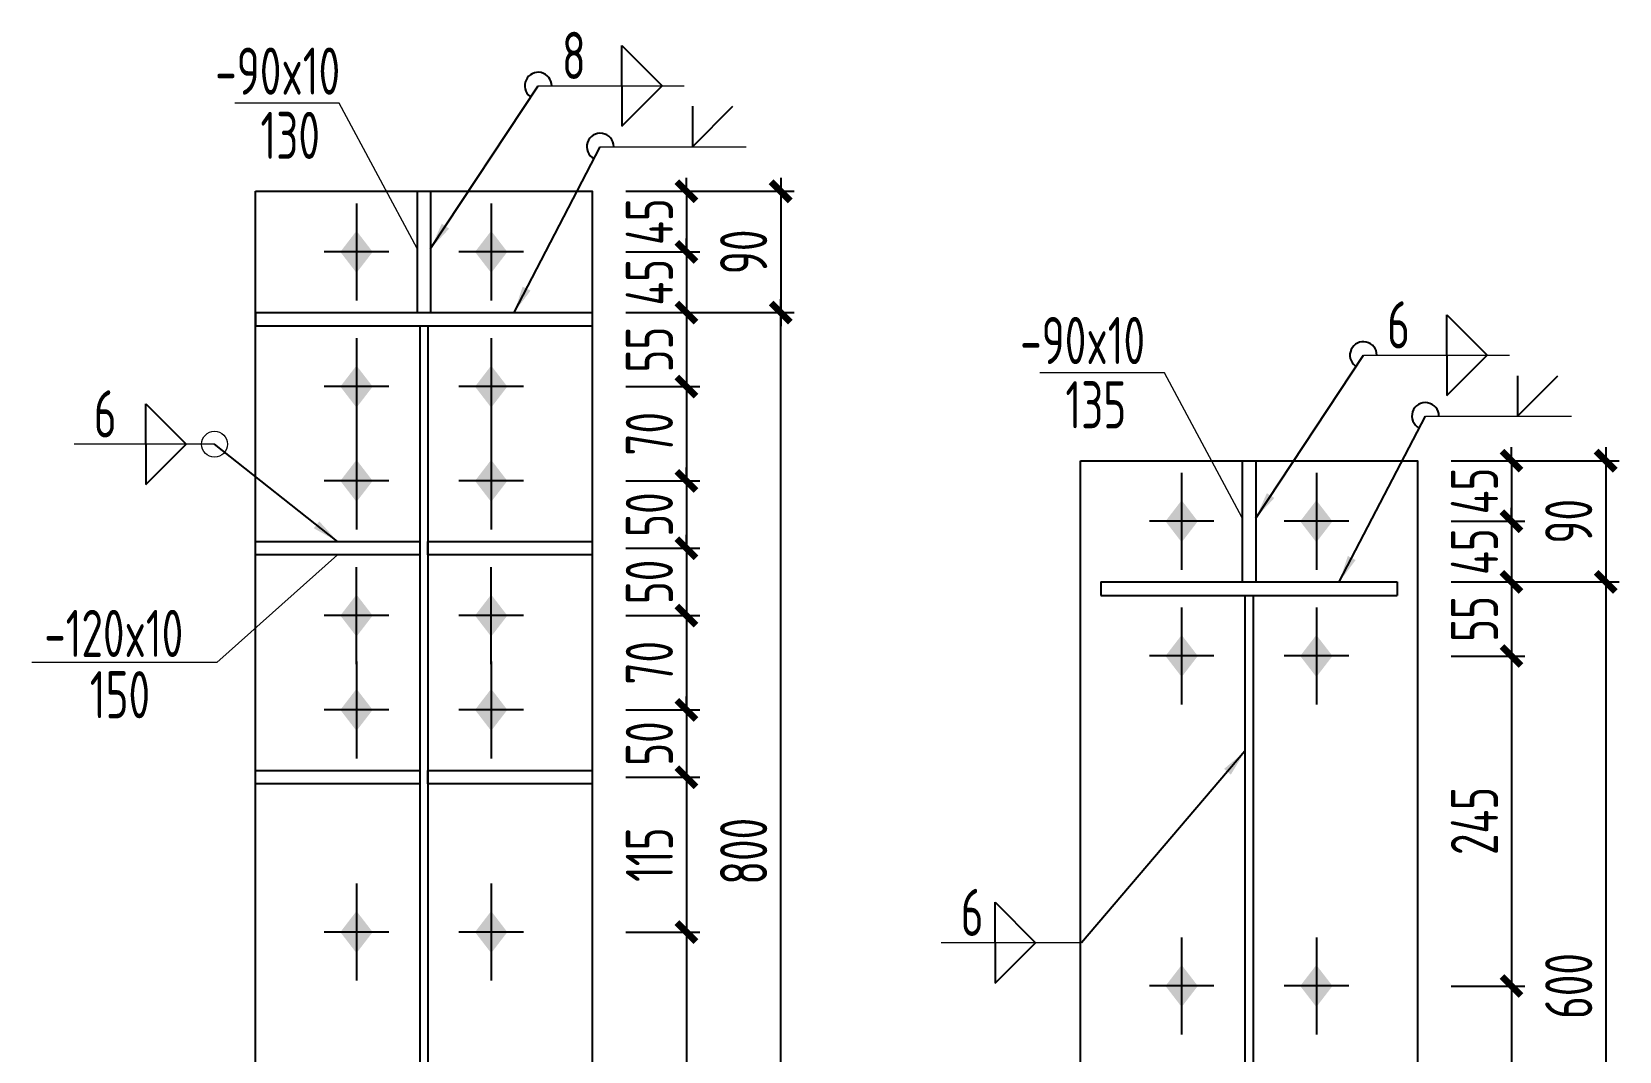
# Model space of a CAD drawing. Extents: x -3102990 to -851544, y -5293060 to -2540151.
# Drawn here: x -967972 to -956185, y -2643359 to -2635790 of the extents above; entities that cross this region are included whole.
import ezdxf

# ---------------------------------------------------------------- set-up
doc = ezdxf.new("R2010")
doc.units = 0
doc.header["$LTSCALE"] = 1000
doc.header["$PDMODE"] = 1
doc.linetypes.add('DOTE', pattern=[2.42, 2, -0.2, 0.02, -0.2])
doc.layers.get('0').update_dxf_attribs({"linetype": 'CONTINUOUS'})
doc.layers.get('Defpoints').update_dxf_attribs({"linetype": 'CONTINUOUS'})
for name, color, linetype in [('10', 7, 'CONTINUOUS'), ('AXIS', 253, 'DOTE'), ('COLU', 7, 'CONTINUOUS'), ('DIM', 3, 'CONTINUOUS'), ('TEXT', 7, 'CONTINUOUS'), ('WELD', 7, 'CONTINUOUS')]:
    doc.layers.add(name, color=color, linetype=linetype)
doc.styles.add('TSSD_Dimension', font='tssdeng.shx', dxfattribs={"width": 0.7, "bigfont": 'Hztxt.shx'})
doc.styles.add('TSSD_Rein', font='Tssdeng.shx', dxfattribs={"width": 0.75, "bigfont": 'hztxt.shx'})
doc.dimstyles.new('TSSD_10_100', dxfattribs={"dimtxt": 350, "dimasz": 100, "dimexe": 100, "dimexo": 250, "dimgap": 100, "dimtad": 1, "dimdec": 0, "dimlfac": 0.1, "dimzin": 0, "dimdsep": 46, "dimtxsty": 'TSSD_Dimension', "dimblk": 'ARCHTICK', "dimcen": 0, "dimdle": 100, "dimclrt": 7, "dimadec": 0, "dimazin": 0, "dimtfac": 1, "dimtdec": 0, "dimtix": 1, "dimtmove": 2, "dimatfit": 3, "dimldrblk": 'ARCHTICK', "dimfxl": 1, "dimtolj": 1, "dimtzin": 0, "dimarcsym": 0})
doc.dimstyles.new('TSSD_LEADER_STYLE_200.0', dxfattribs={"dimtxt": 700, "dimasz": 200, "dimexe": 200, "dimexo": 500, "dimgap": 0.09, "dimtad": 0, "dimtih": 1, "dimtoh": 1, "dimdec": 4, "dimzin": 0, "dimdsep": 46, "dimtxsty": 'Standard', "dimcen": 0.09, "dimdle": 200, "dimclrt": 7, "dimadec": 0, "dimazin": 0, "dimtfac": 1, "dimtdec": 4, "dimtofl": 0, "dimtmove": 0, "dimatfit": 3, "dimfxl": 1, "dimtolj": 1, "dimtzin": 0, "dimarcsym": 0})

# ---------------------------------------------------------------- blocks, each defined once
blk = doc.blocks.new('A$C5C7C78FF')
at = {"layer": '10', "color": 0}
blk.add_solid([(27.2, -141.2, -192), (-72.8, -11.2, -192), (127.2, -11.2, -192), (27.2, 118.8, -192)], dxfattribs=at)
at = {"layer": 'AXIS', "color": 0, "linetype": 'ByBlock'}
for p, q in [((27.2, -311.2, -192), (27.2, 288.8, -192)), ((227.2, -11.2, -192), (-172.8, -11.2, -192))]:
    blk.add_line(p, q, dxfattribs=at)
blk = doc.blocks.new('_ArchTick')
at = {"color": 0, "const_width": 0.5}
blk.add_lwpolyline([(-0.71, -0.71), (0.71, 0.71)], dxfattribs=at)
blk = doc.blocks.new('*D825')
at = {"layer": 'Defpoints', "color": 0}
for p in [(-963811, -2636975), (-963811, -2637425), (-963111, -2637425)]:
    blk.add_point(p, dxfattribs=at)
at = {"layer": 'DIM', "color": 0, "lineweight": -2}
for p, q in [((-963561, -2636975), (-963011, -2636975)), ((-963111, -2636975), (-963111, -2636875)), ((-963111, -2636975), (-963111, -2637425)), ((-963561, -2637425), (-963011, -2637425)), ((-963111, -2637425), (-963111, -2637525))]:
    blk.add_line(p, q, dxfattribs=at)
at = {"layer": 'DIM', "color": 0, "lineweight": -2, "xscale": 100, "yscale": 100, "zscale": 100}
for p, rotation in [((-963111, -2636975), 270), ((-963111, -2637425), 90)]:
    blk.add_blockref('_ArchTick', p, dxfattribs=dict(at, rotation=rotation))
at = {"layer": 'DIM', "color": 7, "insert": (-963386, -2637200), "char_height": 350, "attachment_point": 5, "rotation": 90, "style": 'TSSD_Dimension'}
blk.add_mtext('\\A1;45', dxfattribs=at)
blk = doc.blocks.new('*D826')
at = {"layer": 'Defpoints', "color": 0}
for p in [(-963811, -2637425), (-963811, -2637875), (-963111, -2637875)]:
    blk.add_point(p, dxfattribs=at)
at = {"layer": 'DIM', "color": 0, "lineweight": -2}
for p, q in [((-963111, -2637425), (-963111, -2637325)), ((-963561, -2637425), (-963011, -2637425)), ((-963111, -2637425), (-963111, -2637875)), ((-963561, -2637875), (-963011, -2637875)), ((-963111, -2637875), (-963111, -2637975))]:
    blk.add_line(p, q, dxfattribs=at)
at = {"layer": 'DIM', "color": 0, "lineweight": -2, "xscale": 100, "yscale": 100, "zscale": 100}
for p, rotation in [((-963111, -2637425), 270), ((-963111, -2637875), 90)]:
    blk.add_blockref('_ArchTick', p, dxfattribs=dict(at, rotation=rotation))
at = {"layer": 'DIM', "color": 7, "insert": (-963386, -2637650), "char_height": 350, "attachment_point": 5, "rotation": 90, "style": 'TSSD_Dimension'}
blk.add_mtext('\\A1;45', dxfattribs=at)
blk = doc.blocks.new('*D827')
at = {"layer": 'Defpoints', "color": 0}
for p in [(-963811, -2637875), (-963811, -2638425), (-963111, -2638425)]:
    blk.add_point(p, dxfattribs=at)
at = {"layer": 'DIM', "color": 0, "lineweight": -2}
for p, q in [((-963111, -2637775), (-963111, -2638525)), ((-963561, -2637875), (-963011, -2637875)), ((-963561, -2638425), (-963011, -2638425))]:
    blk.add_line(p, q, dxfattribs=at)
at = {"layer": 'DIM', "color": 0, "lineweight": -2, "xscale": 100, "yscale": 100, "zscale": 100}
for p, rotation in [((-963111, -2637875), 90), ((-963111, -2638425), 270)]:
    blk.add_blockref('_ArchTick', p, dxfattribs=dict(at, rotation=rotation))
at = {"layer": 'DIM', "color": 7, "insert": (-963386, -2638150), "char_height": 350, "attachment_point": 5, "rotation": 90, "style": 'TSSD_Dimension'}
blk.add_mtext('\\A1;55', dxfattribs=at)
blk = doc.blocks.new('_WELD004')
at = {"color": 0, "linetype": 'ByBlock'}
for p, q in [((0, 1), (1, 0)), ((0, 0), (0, 1))]:
    blk.add_line(p, q, dxfattribs=at)
blk = doc.blocks.new('*D836')
at = {"layer": 'Defpoints', "color": 0}
for p in [(-963811, -2636975), (-963811, -2637875), (-962411, -2637875)]:
    blk.add_point(p, dxfattribs=at)
at = {"layer": 'DIM', "color": 0, "lineweight": -2}
for p, q in [((-963561, -2636975), (-962311, -2636975)), ((-962411, -2636875), (-962411, -2637975)), ((-963561, -2637875), (-962311, -2637875))]:
    blk.add_line(p, q, dxfattribs=at)
at = {"layer": 'DIM', "color": 0, "lineweight": -2, "xscale": 100, "yscale": 100, "zscale": 100}
for p, rotation in [((-962411, -2636975), 90), ((-962411, -2637875), 270)]:
    blk.add_blockref('_ArchTick', p, dxfattribs=dict(at, rotation=rotation))
at = {"layer": 'DIM', "color": 7, "insert": (-962686, -2637425), "char_height": 350, "attachment_point": 5, "rotation": 90, "style": 'TSSD_Dimension'}
blk.add_mtext('\\A1;90', dxfattribs=at)
blk = doc.blocks.new('*D838')
at = {"layer": 'Defpoints', "color": 0, "ltscale": 1.5}
for p in [(-963811, -2637875), (-962411, -2637875), (-963811, -2645875)]:
    blk.add_point(p, dxfattribs=at)
at = {"layer": 'DIM', "color": 0, "lineweight": -2, "ltscale": 1.5}
for p, q in [((-962411, -2645975), (-962411, -2637775)), ((-963561, -2637875), (-962311, -2637875)), ((-963561, -2645875), (-962311, -2645875))]:
    blk.add_line(p, q, dxfattribs=at)
at = {"layer": 'DIM', "color": 0, "lineweight": -2, "ltscale": 1.5, "xscale": 100, "yscale": 100, "zscale": 100}
for p, rotation in [((-962411, -2637875), 90), ((-962411, -2645875), 270)]:
    blk.add_blockref('_ArchTick', p, dxfattribs=dict(at, rotation=rotation))
at = {"layer": 'DIM', "color": 7, "ltscale": 1.5, "insert": (-962686, -2641875), "char_height": 350, "attachment_point": 5, "rotation": 90, "style": 'TSSD_Dimension'}
blk.add_mtext('\\A1;800', dxfattribs=at)
blk = doc.blocks.new('*D839')
at = {"layer": 'Defpoints', "color": 0}
for p in [(-957684, -2638975), (-957684, -2639425), (-956985, -2639425)]:
    blk.add_point(p, dxfattribs=at)
at = {"layer": 'DIM', "color": 0, "lineweight": -2}
for p, q in [((-957434, -2638975), (-956885, -2638975)), ((-956985, -2638975), (-956985, -2638875)), ((-956985, -2638975), (-956985, -2639425)), ((-957434, -2639425), (-956885, -2639425)), ((-956985, -2639425), (-956985, -2639525))]:
    blk.add_line(p, q, dxfattribs=at)
at = {"layer": 'DIM', "color": 0, "lineweight": -2, "xscale": 100, "yscale": 100, "zscale": 100}
for p, rotation in [((-956985, -2638975), 270), ((-956985, -2639425), 90)]:
    blk.add_blockref('_ArchTick', p, dxfattribs=dict(at, rotation=rotation))
at = {"layer": 'DIM', "color": 7, "insert": (-957260, -2639200), "char_height": 350, "attachment_point": 5, "rotation": 90, "style": 'TSSD_Dimension'}
blk.add_mtext('\\A1;45', dxfattribs=at)
blk = doc.blocks.new('*D840')
at = {"layer": 'Defpoints', "color": 0}
for p in [(-957684, -2639425), (-957684, -2639875), (-956985, -2639875)]:
    blk.add_point(p, dxfattribs=at)
at = {"layer": 'DIM', "color": 0, "lineweight": -2}
for p, q in [((-956985, -2639425), (-956985, -2639325)), ((-957434, -2639425), (-956885, -2639425)), ((-956985, -2639425), (-956985, -2639875)), ((-957434, -2639875), (-956885, -2639875)), ((-956985, -2639875), (-956985, -2639975))]:
    blk.add_line(p, q, dxfattribs=at)
at = {"layer": 'DIM', "color": 0, "lineweight": -2, "xscale": 100, "yscale": 100, "zscale": 100}
for p, rotation in [((-956985, -2639425), 270), ((-956985, -2639875), 90)]:
    blk.add_blockref('_ArchTick', p, dxfattribs=dict(at, rotation=rotation))
at = {"layer": 'DIM', "color": 7, "insert": (-957260, -2639650), "char_height": 350, "attachment_point": 5, "rotation": 90, "style": 'TSSD_Dimension'}
blk.add_mtext('\\A1;45', dxfattribs=at)
blk = doc.blocks.new('*D841')
at = {"layer": 'Defpoints', "color": 0}
for p in [(-957684, -2639875), (-957684, -2640425), (-956985, -2640425)]:
    blk.add_point(p, dxfattribs=at)
at = {"layer": 'DIM', "color": 0, "lineweight": -2}
for p, q in [((-956985, -2639775), (-956985, -2640525)), ((-957434, -2639875), (-956885, -2639875)), ((-957434, -2640425), (-956885, -2640425))]:
    blk.add_line(p, q, dxfattribs=at)
at = {"layer": 'DIM', "color": 0, "lineweight": -2, "xscale": 100, "yscale": 100, "zscale": 100}
for p, rotation in [((-956985, -2639875), 90), ((-956985, -2640425), 270)]:
    blk.add_blockref('_ArchTick', p, dxfattribs=dict(at, rotation=rotation))
at = {"layer": 'DIM', "color": 7, "insert": (-957260, -2640150), "char_height": 350, "attachment_point": 5, "rotation": 90, "style": 'TSSD_Dimension'}
blk.add_mtext('\\A1;55', dxfattribs=at)
blk = doc.blocks.new('*D850')
at = {"layer": 'Defpoints', "color": 0}
for p in [(-957684, -2638975), (-957684, -2639875), (-956285, -2639875)]:
    blk.add_point(p, dxfattribs=at)
at = {"layer": 'DIM', "color": 0, "lineweight": -2}
for p, q in [((-957434, -2638975), (-956185, -2638975)), ((-956285, -2638875), (-956285, -2639975)), ((-957434, -2639875), (-956185, -2639875))]:
    blk.add_line(p, q, dxfattribs=at)
at = {"layer": 'DIM', "color": 0, "lineweight": -2, "xscale": 100, "yscale": 100, "zscale": 100}
for p, rotation in [((-956285, -2638975), 90), ((-956285, -2639875), 270)]:
    blk.add_blockref('_ArchTick', p, dxfattribs=dict(at, rotation=rotation))
at = {"layer": 'DIM', "color": 7, "insert": (-956560, -2639425), "char_height": 350, "attachment_point": 5, "rotation": 90, "style": 'TSSD_Dimension'}
blk.add_mtext('\\A1;90', dxfattribs=at)
blk = doc.blocks.new('*D852')
at = {"layer": 'Defpoints', "color": 0}
for p in [(-957684, -2639875), (-957684, -2645875), (-956285, -2645875)]:
    blk.add_point(p, dxfattribs=at)
at = {"layer": 'DIM', "color": 0, "lineweight": -2}
for p, q in [((-956285, -2639775), (-956285, -2645975)), ((-957434, -2639875), (-956185, -2639875)), ((-957434, -2645875), (-956185, -2645875))]:
    blk.add_line(p, q, dxfattribs=at)
at = {"layer": 'DIM', "color": 0, "lineweight": -2, "xscale": 100, "yscale": 100, "zscale": 100}
for p, rotation in [((-956285, -2639875), 90), ((-956285, -2645875), 270)]:
    blk.add_blockref('_ArchTick', p, dxfattribs=dict(at, rotation=rotation))
at = {"layer": 'DIM', "color": 7, "insert": (-956560, -2642875), "char_height": 350, "attachment_point": 5, "rotation": 90, "style": 'TSSD_Dimension'}
blk.add_mtext('\\A1;600', dxfattribs=at)
blk = doc.blocks.new('*D853')
at = {"layer": 'Defpoints', "color": 0, "ltscale": 1.5}
for p in [(-957683, -2640425), (-957684, -2642875, -288), (-956985, -2642875)]:
    blk.add_point(p, dxfattribs=at)
at = {"layer": 'DIM', "color": 0, "lineweight": -2, "ltscale": 1.5}
for p, q in [((-956985, -2640325), (-956985, -2642975)), ((-957433, -2640425), (-956885, -2640425)), ((-957434, -2642875), (-956885, -2642875))]:
    blk.add_line(p, q, dxfattribs=at)
at = {"layer": 'DIM', "color": 0, "lineweight": -2, "ltscale": 1.5, "xscale": 100, "yscale": 100, "zscale": 100}
for p, rotation in [((-956985, -2640425), 90), ((-956985, -2642875), 270)]:
    blk.add_blockref('_ArchTick', p, dxfattribs=dict(at, rotation=rotation))
at = {"layer": 'DIM', "color": 7, "lineweight": 5, "ltscale": 1.5, "insert": (-957260, -2641650), "char_height": 350, "attachment_point": 5, "rotation": 90, "style": 'TSSD_Dimension'}
blk.add_mtext('\\A1;245', dxfattribs=at)
blk = doc.blocks.new('*D864')
at = {"layer": 'Defpoints', "color": 0, "ltscale": 1.5}
for p in [(-963811, -2638425), (-963811, -2639125), (-963111, -2639125)]:
    blk.add_point(p, dxfattribs=at)
at = {"layer": 'DIM', "color": 0, "lineweight": -2, "ltscale": 1.5}
for p, q in [((-963111, -2638325), (-963111, -2639225)), ((-963561, -2638425), (-963011, -2638425)), ((-963561, -2639125), (-963011, -2639125))]:
    blk.add_line(p, q, dxfattribs=at)
at = {"layer": 'DIM', "color": 0, "lineweight": -2, "ltscale": 1.5, "xscale": 100, "yscale": 100, "zscale": 100}
for p, rotation in [((-963111, -2638425), 90), ((-963111, -2639125), 270)]:
    blk.add_blockref('_ArchTick', p, dxfattribs=dict(at, rotation=rotation))
at = {"layer": 'DIM', "color": 7, "ltscale": 1.5, "insert": (-963386, -2638775), "char_height": 350, "attachment_point": 5, "rotation": 90, "style": 'TSSD_Dimension'}
blk.add_mtext('\\A1;70', dxfattribs=at)
blk = doc.blocks.new('*D865')
at = {"layer": 'Defpoints', "color": 0, "ltscale": 1.5}
for p in [(-963811, -2639125), (-963811, -2639625), (-963111, -2639625)]:
    blk.add_point(p, dxfattribs=at)
at = {"layer": 'DIM', "color": 0, "lineweight": -2, "ltscale": 1.5}
for p, q in [((-963111, -2639125), (-963111, -2639025)), ((-963561, -2639125), (-963011, -2639125)), ((-963111, -2639125), (-963111, -2639625)), ((-963561, -2639625), (-963011, -2639625)), ((-963111, -2639625), (-963111, -2639725))]:
    blk.add_line(p, q, dxfattribs=at)
at = {"layer": 'DIM', "color": 0, "lineweight": -2, "ltscale": 1.5, "xscale": 100, "yscale": 100, "zscale": 100}
for p, rotation in [((-963111, -2639125), 270), ((-963111, -2639625), 90)]:
    blk.add_blockref('_ArchTick', p, dxfattribs=dict(at, rotation=rotation))
at = {"layer": 'DIM', "color": 7, "ltscale": 1.5, "insert": (-963386, -2639375), "char_height": 350, "attachment_point": 5, "rotation": 90, "style": 'TSSD_Dimension'}
blk.add_mtext('\\A1;50', dxfattribs=at)
blk = doc.blocks.new('*D866')
at = {"layer": 'Defpoints', "color": 0, "ltscale": 1.5}
for p in [(-963811, -2641325, -288), (-963811, -2642475), (-963111, -2642475)]:
    blk.add_point(p, dxfattribs=at)
at = {"layer": 'DIM', "color": 0, "lineweight": -2, "ltscale": 1.5}
for p, q in [((-963111, -2641225), (-963111, -2642575)), ((-963561, -2641325), (-963011, -2641325)), ((-963561, -2642475), (-963011, -2642475))]:
    blk.add_line(p, q, dxfattribs=at)
at = {"layer": 'DIM', "color": 0, "lineweight": -2, "ltscale": 1.5, "xscale": 100, "yscale": 100, "zscale": 100}
for p, rotation in [((-963111, -2641325), 90), ((-963111, -2642475), 270)]:
    blk.add_blockref('_ArchTick', p, dxfattribs=dict(at, rotation=rotation))
at = {"layer": 'DIM', "color": 7, "ltscale": 1.5, "insert": (-963386, -2641900), "char_height": 350, "attachment_point": 5, "rotation": 90, "style": 'TSSD_Dimension'}
blk.add_mtext('\\A1;115', dxfattribs=at)
blk = doc.blocks.new('*D867')
at = {"layer": 'Defpoints', "color": 0, "ltscale": 1.5}
for p in [(-963811, -2642475), (-963811, -2645325), (-963111, -2645325)]:
    blk.add_point(p, dxfattribs=at)
at = {"layer": 'DIM', "color": 0, "lineweight": -2, "ltscale": 1.5}
for p, q in [((-963111, -2642375), (-963111, -2645425)), ((-963561, -2642475), (-963011, -2642475)), ((-963561, -2645325), (-963011, -2645325))]:
    blk.add_line(p, q, dxfattribs=at)
at = {"layer": 'DIM', "color": 0, "lineweight": -2, "ltscale": 1.5, "xscale": 100, "yscale": 100, "zscale": 100}
for p, rotation in [((-963111, -2642475), 90), ((-963111, -2645325), 270)]:
    blk.add_blockref('_ArchTick', p, dxfattribs=dict(at, rotation=rotation))
at = {"layer": 'DIM', "color": 7, "ltscale": 1.5, "insert": (-963386, -2643900), "char_height": 350, "attachment_point": 5, "rotation": 90, "style": 'TSSD_Dimension'}
blk.add_mtext('\\A1;285', dxfattribs=at)
blk = doc.blocks.new('*D868')
at = {"layer": 'Defpoints', "color": 0, "ltscale": 1.5}
for p in [(-957683, -2642875), (-957684, -2645325, -288), (-956985, -2645325)]:
    blk.add_point(p, dxfattribs=at)
at = {"layer": 'DIM', "color": 0, "lineweight": -2, "ltscale": 1.5}
for p, q in [((-957433, -2642875), (-956885, -2642875)), ((-956985, -2642775), (-956985, -2645425)), ((-957434, -2645325), (-956885, -2645325))]:
    blk.add_line(p, q, dxfattribs=at)
at = {"layer": 'DIM', "color": 0, "lineweight": -2, "ltscale": 1.5, "xscale": 100, "yscale": 100, "zscale": 100}
for p, rotation in [((-956985, -2642875), 90), ((-956985, -2645325), 270)]:
    blk.add_blockref('_ArchTick', p, dxfattribs=dict(at, rotation=rotation))
at = {"layer": 'DIM', "color": 7, "lineweight": 5, "ltscale": 1.5, "insert": (-957260, -2644100), "char_height": 350, "attachment_point": 5, "rotation": 90, "style": 'TSSD_Dimension'}
blk.add_mtext('\\A1;245', dxfattribs=at)
blk = doc.blocks.new('*D883')
at = {"layer": 'Defpoints', "color": 0, "ltscale": 1.5}
for p in [(-963811, -2639625), (-963811, -2640125), (-963111, -2640125)]:
    blk.add_point(p, dxfattribs=at)
at = {"layer": 'DIM', "color": 0, "lineweight": -2, "ltscale": 1.5}
for p, q in [((-963111, -2639625), (-963111, -2639525)), ((-963561, -2639625), (-963011, -2639625)), ((-963111, -2639625), (-963111, -2640125)), ((-963561, -2640125), (-963011, -2640125)), ((-963111, -2640125), (-963111, -2640225))]:
    blk.add_line(p, q, dxfattribs=at)
at = {"layer": 'DIM', "color": 0, "lineweight": -2, "ltscale": 1.5, "xscale": 100, "yscale": 100, "zscale": 100}
for p, rotation in [((-963111, -2639625), 270), ((-963111, -2640125), 90)]:
    blk.add_blockref('_ArchTick', p, dxfattribs=dict(at, rotation=rotation))
at = {"layer": 'DIM', "color": 7, "ltscale": 1.5, "insert": (-963386, -2639875), "char_height": 350, "attachment_point": 5, "rotation": 90, "style": 'TSSD_Dimension'}
blk.add_mtext('\\A1;50', dxfattribs=at)
blk = doc.blocks.new('*D884')
at = {"layer": 'Defpoints', "color": 0, "ltscale": 1.5}
for p in [(-963811, -2640125), (-963811, -2640825), (-963111, -2640825)]:
    blk.add_point(p, dxfattribs=at)
at = {"layer": 'DIM', "color": 0, "lineweight": -2, "ltscale": 1.5}
for p, q in [((-963111, -2640025), (-963111, -2640925)), ((-963561, -2640125), (-963011, -2640125)), ((-963561, -2640825), (-963011, -2640825))]:
    blk.add_line(p, q, dxfattribs=at)
at = {"layer": 'DIM', "color": 0, "lineweight": -2, "ltscale": 1.5, "xscale": 100, "yscale": 100, "zscale": 100}
for p, rotation in [((-963111, -2640125), 90), ((-963111, -2640825), 270)]:
    blk.add_blockref('_ArchTick', p, dxfattribs=dict(at, rotation=rotation))
at = {"layer": 'DIM', "color": 7, "ltscale": 1.5, "insert": (-963386, -2640475), "char_height": 350, "attachment_point": 5, "rotation": 90, "style": 'TSSD_Dimension'}
blk.add_mtext('\\A1;70', dxfattribs=at)
blk = doc.blocks.new('*D885')
at = {"layer": 'Defpoints', "color": 0, "ltscale": 1.5}
for p in [(-963811, -2640825), (-963811, -2641325), (-963111, -2641325)]:
    blk.add_point(p, dxfattribs=at)
at = {"layer": 'DIM', "color": 0, "lineweight": -2, "ltscale": 1.5}
for p, q in [((-963111, -2640825), (-963111, -2640725)), ((-963561, -2640825), (-963011, -2640825)), ((-963111, -2640825), (-963111, -2641325)), ((-963561, -2641325), (-963011, -2641325)), ((-963111, -2641325), (-963111, -2641425))]:
    blk.add_line(p, q, dxfattribs=at)
at = {"layer": 'DIM', "color": 0, "lineweight": -2, "ltscale": 1.5, "xscale": 100, "yscale": 100, "zscale": 100}
for p, rotation in [((-963111, -2640825), 270), ((-963111, -2641325), 90)]:
    blk.add_blockref('_ArchTick', p, dxfattribs=dict(at, rotation=rotation))
at = {"layer": 'DIM', "color": 7, "ltscale": 1.5, "insert": (-963386, -2641075), "char_height": 350, "attachment_point": 5, "rotation": 90, "style": 'TSSD_Dimension'}
blk.add_mtext('\\A1;50', dxfattribs=at)

msp = doc.modelspace()

# ---------------------------------------------------------------- linework, layer by layer
at = {"layer": 'COLU', "linetype": 'ByBlock', "lineweight": 9}
for p, q in [((-965688.7, -2636321.6, -96), (-966464.75, -2636321.6, -96)), ((-965110.5, -2637399.86, -288), (-965688.7, -2636321.6, -96)), ((-959562, -2638321.6, -96), (-960488.05, -2638321.6, -96)), ((-958983.8, -2639399.86, -288), (-959562, -2638321.6, -96)), ((-965700.5, -2639674.86, -288), (-966597.79, -2640473.97, -288)), ((-966597.79, -2640473.97, -288), (-967971.78, -2640473.97, -288))]:
    msp.add_line(p, q, dxfattribs=at)
at = {"layer": 'COLU', "linetype": 'ByBlock'}
for p, q in [((-965110.5, -2636974.86, -288), (-965110.5, -2637874.86, -288)), ((-965010.5, -2636974.86, -288), (-965010.5, -2637874.86, -288)), ((-966310.5, -2637874.86, -288), (-963810.5, -2637874.86, -288)), ((-966310.5, -2637874.86, -288), (-966310.5, -2637974.86, -288)), ((-965110.5, -2637874.86, -288), (-965010.5, -2637874.86, -288)), ((-963810.5, -2637874.86, -288), (-963810.5, -2637974.86, -288)), ((-966310.5, -2637974.86, -288), (-963810.5, -2637974.86, -288)), ((-965090.5, -2637974.86, -288), (-965090.5, -2645774.86, -288)), ((-965030.5, -2637974.86, -288), (-965030.5, -2645774.86, -288)), ((-958983.8, -2638974.86, -288), (-958983.8, -2639874.86, -288)), ((-958883.8, -2638974.86, -288), (-958883.8, -2639874.86, -288)), ((-960033.8, -2639874.86, -288), (-957833.8, -2639874.86, -288)), ((-960033.8, -2639874.86, -288), (-960033.8, -2639974.86, -288)), ((-960033.8, -2639874.86, -288), (-960033.8, -2639974.86, -288)), ((-958983.8, -2639874.86, -288), (-958883.8, -2639874.86, -288)), ((-957833.8, -2639874.86, -288), (-957833.8, -2639974.86, -288)), ((-957833.8, -2639874.86, -288), (-957833.8, -2639974.86, -288)), ((-960033.8, -2639974.86, -288), (-957833.8, -2639974.86, -288)), ((-958963.8, -2639974.86, -288), (-958963.8, -2645774.86, -288)), ((-958903.8, -2639974.86, -288), (-958903.8, -2645774.86, -288))]:
    msp.add_line(p, q, dxfattribs=at)
at = {"layer": 'COLU', "elevation": -288}
for points in [[(-966310.5, -2636974.86), (-963810.5, -2636974.86), (-963810.5, -2646774.86), (-966310.5, -2646774.86)], [(-960183.8, -2638974.86), (-957683.8, -2638974.86), (-957683.8, -2646774.86), (-960183.8, -2646774.86)], [(-966310.5, -2639574.86), (-965090.5, -2639574.86), (-965090.5, -2639674.86), (-966310.5, -2639674.86)], [(-965030.5, -2639574.86), (-963810.5, -2639574.86), (-963810.5, -2639674.86), (-965030.5, -2639674.86)], [(-966310.5, -2641274.86), (-965090.5, -2641274.86), (-965090.5, -2641374.86), (-966310.5, -2641374.86)], [(-965030.5, -2641274.86), (-963810.5, -2641274.86), (-963810.5, -2641374.86), (-965030.5, -2641374.86)]]:
    msp.add_lwpolyline(points, close=True, dxfattribs=at)
at = {"layer": 'WELD', "lineweight": 9}
for p, q in [((-964211.19, -2636191.59, -288), (-963127.23, -2636191.59, -288)), ((-963750.54, -2636643.81, -288), (-962666.57, -2636643.81, -288)), ((-958084.49, -2638191.59, -288), (-957000.53, -2638191.59, -288)), ((-957623.84, -2638643.81, -288), (-956539.87, -2638643.81, -288)), ((-966614.67, -2638852.59, -576), (-967655.77, -2638852.59, -576)), ((-960178.15, -2642553.54, -576), (-961219.25, -2642553.54, -576))]:
    msp.add_line(p, q, dxfattribs=at)
msp.add_circle((-966614.67, -2638852.59, -576), 96.07, dxfattribs=at)
at = {"layer": 'WELD'}
for centre, end in [((-964211.19, -2636191.59, -288), 232.532418), ((-963750.54, -2636643.81, -288), 242.549377), ((-958084.49, -2638191.59, -288), 232.532418), ((-957623.84, -2638643.81, -288), 242.549377)]:
    msp.add_arc(centre, 100, 0, end, dxfattribs=at)

# ---------------------------------------------------------------- block references
at = {"layer": 'COLU', "linetype": 'ByBlock', "xscale": -1.199999999953434, "yscale": 1.199999999720603, "zscale": 1.200000000000045, "rotation": 180}
for p in [(-965593.17, -2637438.29, -57.6), (-964593.17, -2637438.29, -57.6), (-965593.17, -2638438.29, -57.6), (-964593.17, -2638438.29, -57.6), (-965593.17, -2639138.29, -57.6), (-964593.17, -2639138.29, -57.6), (-959466.47, -2639438.29, -57.6), (-958466.47, -2639438.29, -57.6), (-959466.47, -2640438.29, -57.6), (-958466.47, -2640438.29, -57.6), (-965593.17, -2640838.29, -57.6), (-964593.17, -2640838.29, -57.6), (-965593.17, -2642488.29, 230.4), (-964593.17, -2642488.29, 230.4), (-959466.47, -2642888.29, 230.4), (-958466.47, -2642888.29, 230.4)]:
    msp.add_blockref('A$C5C7C78FF', p, dxfattribs=at)
at = {"layer": 'COLU', "linetype": 'ByBlock', "xscale": 1.199999999953434, "yscale": 1.200000000186265, "zscale": 1.200000000000045}
for p in [(-965593.17, -2640111.44, -57.6), (-964593.17, -2640111.44, -57.6)]:
    msp.add_blockref('A$C5C7C78FF', p, dxfattribs=at)
at = {"layer": 'WELD', "yscale": 300, "zscale": 300}
for p, xscale, rotation in [((-963591.48, -2636191.59, -288), 300, 359.999999999911), ((-963591.48, -2636191.59, -288), -300, 180), ((-963066.57, -2636343.81, -288), -300, 180), ((-957464.78, -2638191.59, -288), 300, 359.999999999911), ((-957464.78, -2638191.59, -288), -300, 180), ((-956939.87, -2638343.81, -288), -300, 180), ((-967124.27, -2638852.59, -576), -300, 180), ((-960819.25, -2642553.54, -576), -300, 180)]:
    msp.add_blockref('_WELD004', p, dxfattribs=dict(at, xscale=xscale, rotation=rotation))
at = {"layer": 'WELD', "xscale": 300, "yscale": 300, "zscale": 300}
for p in [(-967124.27, -2638852.59, -576), (-960819.25, -2642553.54, -576)]:
    msp.add_blockref('_WELD004', p, dxfattribs=at)

# ---------------------------------------------------------------- texts
at = {"layer": 'TEXT', "lineweight": 9, "style": 'TSSD_Rein', "width": 0.7}
for s, p in [('8', (-964034.91, -2636141.59, -288)), ('-90x10', (-966609.45, -2636257.74, -96)), ('130', (-966273.54, -2636734.91, -96)), ('6', (-957908.22, -2638141.59, -288)), ('-90x10', (-960632.75, -2638257.74, -96)), ('135', (-960296.84, -2638734.91, -96)), ('6', (-967510.88, -2638802.59, -576)), ('-120x10', (-967878.87, -2640432.36, -288)), ('150', (-967540.37, -2640887.29, -288)), ('6', (-961074.36, -2642503.54, -576))]:
    msp.add_text(s, height=350, dxfattribs=at).set_placement(p)

# ---------------------------------------------------------------- dimensions: what is measured, and where the dimension line sits
at = {"layer": 'DIM'}
for base, p1, p2, picture, middle in [((-963111.46, -2637424.86, -288), (-963810.5, -2636974.86, -288), (-963810.5, -2637424.86, -288), '*D825', (-963386.46, -2637199.86, -288)), ((-962411.5, -2637874.86, -288), (-963810.5, -2636974.86, -288), (-963810.5, -2637874.86, -288), '*D836', (-962686.5, -2637424.86, -288)), ((-963111.46, -2637874.86, -288), (-963810.5, -2637424.86, -288), (-963810.5, -2637874.86, -288), '*D826', (-963386.46, -2637649.86, -288)), ((-963111.46, -2638424.86, -288), (-963810.5, -2637874.86, -288), (-963810.5, -2638424.86, -288), '*D827', (-963386.46, -2638149.86, -288)), ((-956984.76, -2639424.86, -288), (-957683.8, -2638974.86, -288), (-957683.8, -2639424.86, -288), '*D839', (-957259.76, -2639199.86, -288)), ((-956284.8, -2639874.86, -288), (-957683.8, -2638974.86, -288), (-957683.8, -2639874.86, -288), '*D850', (-956559.8, -2639424.86, -288)), ((-956984.76, -2639874.86, -288), (-957683.8, -2639424.86, -288), (-957683.8, -2639874.86, -288), '*D840', (-957259.76, -2639649.86, -288)), ((-956984.76, -2640424.86, -288), (-957683.8, -2639874.86, -288), (-957683.8, -2640424.86, -288), '*D841', (-957259.76, -2640149.86, -288)), ((-956284.8, -2645874.86, -288), (-957683.8, -2639874.86, -288), (-957683.8, -2645874.86, -288), '*D852', (-956559.8, -2642874.86, -288))]:
    dim = msp.add_linear_dim(base=base, p1=p1, p2=p2, angle=90, dimstyle='TSSD_10_100', dxfattribs=at)
    dim.commit()
    dim.dimension.update_dxf_attribs({"geometry": picture, "text_midpoint": middle})
at = {"layer": 'DIM', "ltscale": 1.5}
for base, p1, p2, picture, middle in [((-962411.5, -2637874.86), (-963810.5, -2645874.86), (-963810.5, -2637874.86), '*D838', (-962686.5, -2641874.86)), ((-963111.46, -2639124.86), (-963810.5, -2638424.86), (-963810.5, -2639124.86), '*D864', (-963386.46, -2638774.86)), ((-963111.46, -2639624.86), (-963810.5, -2639124.86), (-963810.5, -2639624.86), '*D865', (-963386.46, -2639374.86)), ((-963111.46, -2640124.86), (-963810.5, -2639624.86), (-963810.5, -2640124.86), '*D883', (-963386.46, -2639874.86)), ((-963111.46, -2640824.86), (-963810.5, -2640124.86), (-963810.5, -2640824.86), '*D884', (-963386.46, -2640474.86)), ((-963111.46, -2641324.86), (-963810.5, -2640824.86), (-963810.5, -2641324.86), '*D885', (-963386.46, -2641074.86)), ((-963111.46, -2642474.86), (-963810.5, -2641324.86, -288), (-963810.5, -2642474.86), '*D866', (-963386.46, -2641899.86)), ((-963111.46, -2645324.86), (-963810.5, -2642474.86), (-963810.5, -2645324.86), '*D867', (-963386.46, -2643899.86))]:
    dim = msp.add_linear_dim(base=base, p1=p1, p2=p2, angle=90, dimstyle='TSSD_10_100', dxfattribs=at)
    dim.commit()
    dim.dimension.update_dxf_attribs({"geometry": picture, "text_midpoint": middle})
at = {"layer": 'DIM', "lineweight": 5, "ltscale": 1.5}
for base, p1, p2, picture, middle in [((-956984.76, -2642874.86), (-957682.81, -2640424.86), (-957683.8, -2642874.86, -288), '*D853', (-957259.76, -2641649.86)), ((-956984.76, -2645324.86), (-957682.81, -2642874.86), (-957683.8, -2645324.86, -288), '*D868', (-957259.76, -2644099.86))]:
    dim = msp.add_linear_dim(base=base, p1=p1, p2=p2, angle=90, dimstyle='TSSD_10_100', dxfattribs=at)
    dim.commit()
    dim.dimension.update_dxf_attribs({"geometry": picture, "text_midpoint": middle})

# ---------------------------------------------------------------- leaders
at = {"layer": 'WELD', "lineweight": 9}
for points in [[(-965010.5, -2637400.62, -288), (-964211.19, -2636191.59, -288)], [(-964390.04, -2637874.86, -288), (-963750.54, -2636643.81, -288)], [(-958883.8, -2639400.62, -288), (-958084.49, -2638191.59, -288)], [(-958263.34, -2639874.86, -288), (-957623.84, -2638643.81, -288)], [(-965700.5, -2639574.86, -576), (-966614.67, -2638852.59, -576)], [(-958963.8, -2641132.14, -576), (-960178.15, -2642553.54, -576)]]:
    msp.add_leader(points, dimstyle='TSSD_LEADER_STYLE_200.0', dxfattribs=at)

doc.saveas('drawing.dxf')
